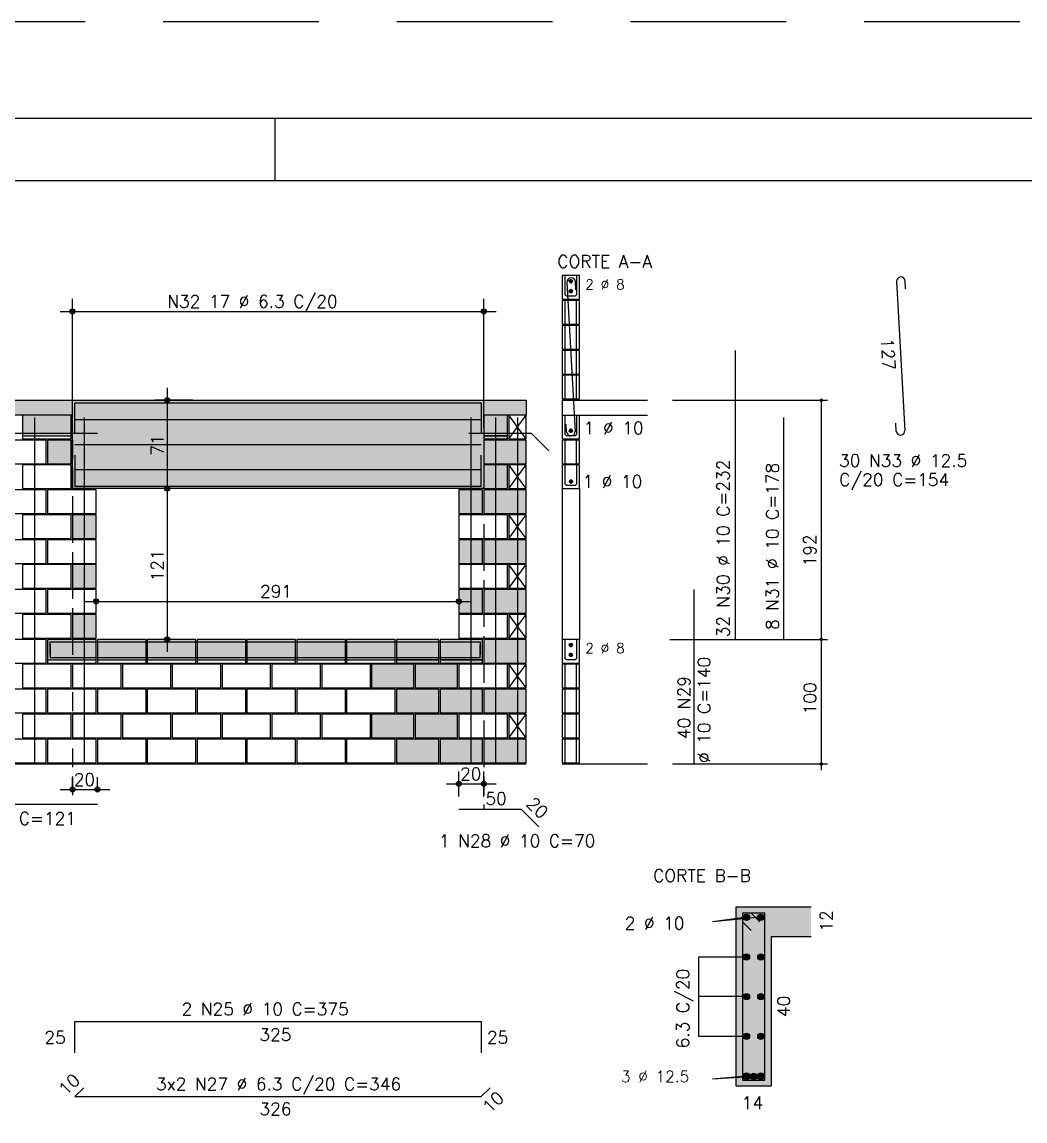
# Model space of a CAD drawing. Extents: x -1 to 122, y -1 to 61.
# Drawn here: x 56.97 to 73.07, y 43.41 to 61.05 of the extents above; entities that cross this region are included whole.
import ezdxf

# ---------------------------------------------------------------- set-up
doc = ezdxf.new("R2010")
doc.units = 0
doc.header["$MEASUREMENT"] = 0
doc.linetypes.add('ESTILO_TQS_0001', pattern=[0.45, 0.3, -0.15])
doc.linetypes.add('HIDDEN', pattern=[0.375, 0.25, -0.125])
doc.layers.get('0').update_dxf_attribs({"linetype": 'CONTINUOUS'})
doc.layers.get('Defpoints').update_dxf_attribs({"linetype": 'CONTINUOUS'})
for name, color, linetype in [('ARQ_FOLHA', 7, 'CONTINUOUS'), ('PENA_01', 1, 'CONTINUOUS'), ('PENA_02', 2, 'CONTINUOUS'), ('PENA_03', 3, 'CONTINUOUS'), ('PENA_04', 4, 'CONTINUOUS'), ('PENA_05', 5, 'CONTINUOUS'), ('PENA_09', 254, 'CONTINUOUS'), ('PENA_10', 253, 'CONTINUOUS'), ('PENA_11', 252, 'CONTINUOUS'), ('PENA_21', 100, 'CONTINUOUS'), ('PENA_23', 50, 'CONTINUOUS')]:
    doc.layers.add(name, color=color, linetype=linetype)
doc.styles.get("Standard").update_dxf_attribs({"font": 'ROMANS.SHX'})

# ---------------------------------------------------------------- blocks, each defined once
blk = doc.blocks.new('FOLHA A1+1 - 1102 X 594')
at = {"layer": 'ARQ_FOLHA', "color": 1}
blk.add_line((-587.5, 584), (-587.5, 594), dxfattribs=at)
for points in [[(-1189, 0), (0, 0), (0, 594), (-1189, 594)], [(-1164, 10), (-10, 10), (-10, 584), (-1164, 584)]]:
    blk.add_lwpolyline(points, close=True, dxfattribs=at)
at = {"layer": 'Defpoints', "color": 8, "linetype": 'HIDDEN', "ltscale": 100}
blk.add_lwpolyline([(-1208.5, 609.5), (-1208.5, -15.5), (19.5, -15.5), (19.5, 609.5)], close=True, dxfattribs=at)

msp = doc.modelspace()

# ---------------------------------------------------------------- linework, layer by layer
at = {"layer": 'PENA_01', "linetype": 'Continuous'}
for p, q in [((57.782, 54.54), (57.782, 56.606)), ((64.382, 54.54), (64.382, 56.606)), ((57.582, 56.406), (64.582, 56.406)), ((59.303, 55.18), (59.303, 53.36)), ((59.711, 54.98), (59.103, 54.98)), ((56.982, 54.41), (57.762, 54.41)), ((64.382, 54.41), (64.762, 54.41)), ((59.303, 53.76), (59.303, 50.94)), ((59.351, 53.56), (59.103, 53.56)), ((59.551, 53.56), (59.103, 53.56)), ((57.962, 51.75), (64.182, 51.75)), ((59.365, 51.14), (59.103, 51.14)), ((57.382, 50.81), (58.162, 50.81)), ((58.182, 50.81), (58.962, 50.81)), ((58.982, 50.81), (59.762, 50.81)), ((59.782, 50.81), (60.562, 50.81)), ((60.582, 50.81), (61.362, 50.81)), ((61.382, 50.81), (62.162, 50.81)), ((62.182, 50.81), (62.962, 50.81)), ((62.982, 50.81), (63.662, 50.81)), ((63.682, 50.81), (64.362, 50.81)), ((57.782, 48.694), (57.782, 48.929)), ((58.182, 48.694), (58.182, 48.929)), ((63.982, 48.616), (63.982, 49.02)), ((64.382, 48.616), (64.382, 49.02)), ((57.582, 48.729), (58.382, 48.729)), ((63.782, 48.82), (64.582, 48.82)), ((68.599, 46.678), (68.054, 46.606)), ((68.829, 46.678), (68.054, 46.606)), ((67.833, 44.766), (67.833, 46.041)), ((67.833, 46.041), (68.599, 46.041)), ((68.599, 45.404), (67.833, 45.404)), ((68.599, 44.766), (67.833, 44.766)), ((68.599, 44.129), (68.054, 44.08)), ((68.829, 44.129), (68.054, 44.08))]:
    msp.add_line(p, q, dxfattribs=at)
at = {"layer": 'PENA_01', "linetype": 'ESTILO_TQS_0001'}
for p, q in [((57.782, 54.34), (57.782, 48.494)), ((64.382, 54.34), (64.382, 48.416))]:
    msp.add_line(p, q, dxfattribs=at)
at = {"layer": 'PENA_02', "linetype": 'Continuous'}
for p, q in [((65.062, 54.74), (64.782, 54.74)), ((64.782, 54.74), (64.782, 54.36)), ((65.062, 54.36), (65.062, 54.74)), ((64.782, 54.36), (65.062, 54.36)), ((65.062, 53.94), (64.782, 53.94)), ((64.782, 53.94), (64.782, 53.56)), ((65.062, 53.56), (65.062, 53.94)), ((64.782, 53.56), (65.062, 53.56)), ((65.062, 53.14), (64.782, 53.14)), ((64.782, 53.14), (64.782, 52.76)), ((65.062, 52.76), (65.062, 53.14)), ((64.782, 52.76), (65.062, 52.76)), ((65.062, 52.34), (64.782, 52.34)), ((64.782, 52.34), (64.782, 51.96)), ((65.062, 51.96), (65.062, 52.34)), ((64.782, 51.96), (65.062, 51.96)), ((65.062, 51.54), (64.782, 51.54)), ((64.782, 51.54), (64.782, 51.16)), ((65.062, 51.16), (65.062, 51.54)), ((64.782, 51.16), (65.062, 51.16)), ((65.062, 50.74), (64.782, 50.74)), ((64.782, 50.74), (64.782, 50.36)), ((65.062, 50.36), (65.062, 50.74)), ((64.782, 50.36), (65.062, 50.36)), ((65.062, 49.94), (64.782, 49.94)), ((64.782, 49.94), (64.782, 49.56)), ((65.062, 49.56), (65.062, 49.94)), ((64.782, 49.56), (65.062, 49.56)), ((46.282, 49.14), (65.062, 49.14))]:
    msp.add_line(p, q, dxfattribs=at)
for points in [[(46.282, 54.74), (46.282, 54.98), (65.062, 54.98), (65.062, 54.74), (64.382, 54.74), (64.382, 53.56), (57.782, 53.56), (57.782, 54.74), (56.162, 54.74), (56.162, 53.56), (49.372, 53.56), (49.372, 54.74), (46.282, 54.74)], [(56.982, 54.36), (57.762, 54.36), (57.762, 54.74), (56.982, 54.74), (56.982, 54.36)], [(64.382, 54.36), (64.762, 54.36), (64.762, 54.74), (64.382, 54.74), (64.382, 54.36)], [(56.582, 53.96), (57.362, 53.96), (57.362, 54.34), (56.582, 54.34), (56.582, 53.96)], [(57.382, 53.96), (57.762, 53.96), (57.762, 54.34), (57.382, 54.34), (57.382, 53.96)], [(64.382, 53.96), (65.062, 53.96), (65.062, 54.34), (64.382, 54.34), (64.382, 53.96)], [(56.982, 53.56), (57.762, 53.56), (57.762, 53.94), (56.982, 53.94), (56.982, 53.56)], [(64.382, 53.56), (64.762, 53.56), (64.762, 53.94), (64.382, 53.94), (64.382, 53.56)], [(56.582, 53.16), (57.362, 53.16), (57.362, 53.54), (56.582, 53.54), (56.582, 53.16)], [(57.382, 53.16), (58.162, 53.16), (58.162, 53.54), (57.382, 53.54), (57.382, 53.16)], [(63.982, 53.16), (64.362, 53.16), (64.362, 53.54), (63.982, 53.54), (63.982, 53.16)], [(64.382, 53.16), (65.062, 53.16), (65.062, 53.54), (64.382, 53.54), (64.382, 53.16)], [(56.982, 52.76), (57.762, 52.76), (57.762, 53.14), (56.982, 53.14), (56.982, 52.76)], [(57.782, 52.76), (58.162, 52.76), (58.162, 53.14), (57.782, 53.14), (57.782, 52.76)], [(63.982, 52.76), (64.762, 52.76), (64.762, 53.14), (63.982, 53.14), (63.982, 52.76)], [(56.582, 52.36), (57.362, 52.36), (57.362, 52.74), (56.582, 52.74), (56.582, 52.36)], [(57.382, 52.36), (58.162, 52.36), (58.162, 52.74), (57.382, 52.74), (57.382, 52.36)], [(63.982, 52.36), (64.362, 52.36), (64.362, 52.74), (63.982, 52.74), (63.982, 52.36)], [(64.382, 52.36), (65.062, 52.36), (65.062, 52.74), (64.382, 52.74), (64.382, 52.36)], [(56.982, 51.96), (57.762, 51.96), (57.762, 52.34), (56.982, 52.34), (56.982, 51.96)], [(57.782, 51.96), (58.162, 51.96), (58.162, 52.34), (57.782, 52.34), (57.782, 51.96)], [(63.982, 51.96), (64.762, 51.96), (64.762, 52.34), (63.982, 52.34), (63.982, 51.96)], [(56.582, 51.56), (57.362, 51.56), (57.362, 51.94), (56.582, 51.94), (56.582, 51.56)], [(57.382, 51.56), (58.162, 51.56), (58.162, 51.94), (57.382, 51.94), (57.382, 51.56)], [(63.982, 51.56), (64.362, 51.56), (64.362, 51.94), (63.982, 51.94), (63.982, 51.56)], [(64.382, 51.56), (65.062, 51.56), (65.062, 51.94), (64.382, 51.94), (64.382, 51.56)], [(56.982, 51.16), (57.762, 51.16), (57.762, 51.54), (56.982, 51.54), (56.982, 51.16)], [(57.782, 51.16), (58.162, 51.16), (58.162, 51.54), (57.782, 51.54), (57.782, 51.16)], [(63.982, 51.16), (64.762, 51.16), (64.762, 51.54), (63.982, 51.54), (63.982, 51.16)], [(56.582, 50.76), (57.362, 50.76), (57.362, 51.14), (56.582, 51.14), (56.582, 50.76)], [(57.382, 50.76), (58.162, 50.76), (58.162, 51.14), (57.382, 51.14), (57.382, 50.76)], [(58.182, 50.76), (58.962, 50.76), (58.962, 51.14), (58.182, 51.14), (58.182, 50.76)], [(58.982, 50.76), (59.762, 50.76), (59.762, 51.14), (58.982, 51.14), (58.982, 50.76)], [(59.782, 50.76), (60.562, 50.76), (60.562, 51.14), (59.782, 51.14), (59.782, 50.76)], [(60.582, 50.76), (61.362, 50.76), (61.362, 51.14), (60.582, 51.14), (60.582, 50.76)], [(61.382, 50.76), (62.162, 50.76), (62.162, 51.14), (61.382, 51.14), (61.382, 50.76)], [(62.182, 50.76), (62.962, 50.76), (62.962, 51.14), (62.182, 51.14), (62.182, 50.76)], [(62.982, 50.76), (63.662, 50.76), (63.662, 51.14), (62.982, 51.14), (62.982, 50.76)], [(63.682, 50.76), (64.362, 50.76), (64.362, 51.14), (63.682, 51.14), (63.682, 50.76)], [(64.382, 50.76), (65.062, 50.76), (65.062, 51.14), (64.382, 51.14), (64.382, 50.76)], [(56.982, 50.36), (57.762, 50.36), (57.762, 50.74), (56.982, 50.74), (56.982, 50.36)], [(57.782, 50.36), (58.562, 50.36), (58.562, 50.74), (57.782, 50.74), (57.782, 50.36)], [(58.582, 50.36), (59.362, 50.36), (59.362, 50.74), (58.582, 50.74), (58.582, 50.36)], [(59.382, 50.36), (60.162, 50.36), (60.162, 50.74), (59.382, 50.74), (59.382, 50.36)], [(60.182, 50.36), (60.962, 50.36), (60.962, 50.74), (60.182, 50.74), (60.182, 50.36)], [(60.982, 50.36), (61.762, 50.36), (61.762, 50.74), (60.982, 50.74), (60.982, 50.36)], [(61.782, 50.36), (62.562, 50.36), (62.562, 50.74), (61.782, 50.74), (61.782, 50.36)], [(62.582, 50.36), (63.262, 50.36), (63.262, 50.74), (62.582, 50.74), (62.582, 50.36)], [(63.282, 50.36), (63.962, 50.36), (63.962, 50.74), (63.282, 50.74), (63.282, 50.36)], [(63.982, 50.36), (64.762, 50.36), (64.762, 50.74), (63.982, 50.74), (63.982, 50.36)], [(56.582, 49.96), (57.362, 49.96), (57.362, 50.34), (56.582, 50.34), (56.582, 49.96)], [(57.382, 49.96), (58.162, 49.96), (58.162, 50.34), (57.382, 50.34), (57.382, 49.96)], [(58.182, 49.96), (58.962, 49.96), (58.962, 50.34), (58.182, 50.34), (58.182, 49.96)], [(58.982, 49.96), (59.762, 49.96), (59.762, 50.34), (58.982, 50.34), (58.982, 49.96)], [(59.782, 49.96), (60.562, 49.96), (60.562, 50.34), (59.782, 50.34), (59.782, 49.96)], [(60.582, 49.96), (61.362, 49.96), (61.362, 50.34), (60.582, 50.34), (60.582, 49.96)], [(61.382, 49.96), (62.162, 49.96), (62.162, 50.34), (61.382, 50.34), (61.382, 49.96)], [(62.182, 49.96), (62.962, 49.96), (62.962, 50.34), (62.182, 50.34), (62.182, 49.96)], [(62.982, 49.96), (63.662, 49.96), (63.662, 50.34), (62.982, 50.34), (62.982, 49.96)], [(63.682, 49.96), (64.362, 49.96), (64.362, 50.34), (63.682, 50.34), (63.682, 49.96)], [(64.382, 49.96), (65.062, 49.96), (65.062, 50.34), (64.382, 50.34), (64.382, 49.96)], [(56.982, 49.56), (57.762, 49.56), (57.762, 49.94), (56.982, 49.94), (56.982, 49.56)], [(57.782, 49.56), (58.562, 49.56), (58.562, 49.94), (57.782, 49.94), (57.782, 49.56)], [(58.582, 49.56), (59.362, 49.56), (59.362, 49.94), (58.582, 49.94), (58.582, 49.56)], [(59.382, 49.56), (60.162, 49.56), (60.162, 49.94), (59.382, 49.94), (59.382, 49.56)], [(60.182, 49.56), (60.962, 49.56), (60.962, 49.94), (60.182, 49.94), (60.182, 49.56)], [(60.982, 49.56), (61.762, 49.56), (61.762, 49.94), (60.982, 49.94), (60.982, 49.56)], [(61.782, 49.56), (62.562, 49.56), (62.562, 49.94), (61.782, 49.94), (61.782, 49.56)], [(62.582, 49.56), (63.262, 49.56), (63.262, 49.94), (62.582, 49.94), (62.582, 49.56)], [(63.282, 49.56), (63.962, 49.56), (63.962, 49.94), (63.282, 49.94), (63.282, 49.56)], [(63.982, 49.56), (64.762, 49.56), (64.762, 49.94), (63.982, 49.94), (63.982, 49.56)], [(56.582, 49.16), (57.362, 49.16), (57.362, 49.54), (56.582, 49.54), (56.582, 49.16)], [(57.382, 49.16), (58.162, 49.16), (58.162, 49.54), (57.382, 49.54), (57.382, 49.16)], [(58.182, 49.16), (58.962, 49.16), (58.962, 49.54), (58.182, 49.54), (58.182, 49.16)], [(58.982, 49.16), (59.762, 49.16), (59.762, 49.54), (58.982, 49.54), (58.982, 49.16)], [(59.782, 49.16), (60.562, 49.16), (60.562, 49.54), (59.782, 49.54), (59.782, 49.16)], [(60.582, 49.16), (61.362, 49.16), (61.362, 49.54), (60.582, 49.54), (60.582, 49.16)], [(61.382, 49.16), (62.162, 49.16), (62.162, 49.54), (61.382, 49.54), (61.382, 49.16)], [(62.182, 49.16), (62.962, 49.16), (62.962, 49.54), (62.182, 49.54), (62.182, 49.16)], [(62.982, 49.16), (63.662, 49.16), (63.662, 49.54), (62.982, 49.54), (62.982, 49.16)], [(63.682, 49.16), (64.362, 49.16), (64.362, 49.54), (63.682, 49.54), (63.682, 49.16)], [(64.382, 49.16), (65.062, 49.16), (65.062, 49.54), (64.382, 49.54), (64.382, 49.16)]]:
    msp.add_lwpolyline(points, dxfattribs=at)
for centre, radius in [((57.782, 56.406), 0.0416), ((57.782, 56.406), 0.0208), ((64.382, 56.406), 0.0416), ((64.382, 56.406), 0.0208), ((59.303, 54.98), 0.04), ((59.303, 54.98), 0.02), ((69.8, 54.98), 0.02), ((69.8, 54.98), 0.01), ((59.303, 53.56), 0.04), ((59.303, 53.56), 0.04), ((59.303, 53.56), 0.02), ((59.303, 53.56), 0.02), ((58.162, 51.75), 0.04), ((58.162, 51.75), 0.02), ((63.982, 51.75), 0.04), ((63.982, 51.75), 0.02), ((59.303, 51.14), 0.04), ((59.303, 51.14), 0.02), ((69.8, 51.14), 0.02), ((69.8, 51.14), 0.01), ((69.8, 49.14), 0.02), ((69.8, 49.14), 0.01), ((57.782, 48.729), 0.04), ((57.782, 48.729), 0.02), ((58.182, 48.729), 0.04), ((58.182, 48.729), 0.02), ((63.982, 48.82), 0.04), ((63.982, 48.82), 0.02), ((64.382, 48.82), 0.04), ((64.382, 48.82), 0.02)]:
    msp.add_circle(centre, radius, dxfattribs=at)
at = {"layer": 'PENA_03', "linetype": 'Continuous'}
for p, q in [((65.69, 56.2), (65.69, 56.58)), ((65.87, 56.2), (65.87, 56.58)), ((65.69, 55.8), (65.69, 56.18)), ((65.87, 55.8), (65.87, 56.18)), ((65.69, 55.4), (65.69, 55.78)), ((65.87, 55.4), (65.87, 55.78)), ((65.69, 55), (65.69, 55.38)), ((65.87, 55), (65.87, 55.38)), ((59.911, 54.98), (59.911, 54.98)), ((65.64, 54.98), (65.64, 54.36)), ((65.64, 54.98), (67.01, 54.98)), ((67.41, 54.98), (69.9, 54.98)), ((69.8, 49.039), (69.8, 54.98)), ((64.782, 54.36), (65.062, 54.74)), ((65.062, 54.36), (64.782, 54.74)), ((65.64, 54.74), (67.01, 54.74)), ((57.782, 54.34), (57.782, 54.34)), ((64.382, 54.34), (64.382, 54.34)), ((65.69, 53.96), (65.69, 54.34)), ((65.87, 53.96), (65.87, 54.34)), ((64.782, 53.56), (65.062, 53.94)), ((65.062, 53.56), (64.782, 53.94)), ((59.551, 53.56), (59.551, 53.56)), ((59.751, 53.56), (59.751, 53.56)), ((65.64, 53.56), (65.64, 51.14)), ((65.92, 53.56), (65.92, 51.14)), ((64.782, 52.76), (65.062, 53.14)), ((65.062, 52.76), (64.782, 53.14)), ((64.782, 51.96), (65.062, 52.34)), ((65.062, 51.96), (64.782, 52.34)), ((58.162, 51.75), (58.162, 51.75)), ((63.982, 51.75), (63.982, 51.75)), ((64.782, 51.16), (65.062, 51.54)), ((65.062, 51.16), (64.782, 51.54)), ((59.565, 51.14), (59.565, 51.14)), ((67.368, 51.14), (69.9, 51.14)), ((64.782, 50.36), (65.062, 50.74)), ((65.062, 50.36), (64.782, 50.74)), ((65.69, 50.36), (65.69, 50.74)), ((65.87, 50.36), (65.87, 50.74)), ((65.69, 49.96), (65.69, 50.34)), ((65.87, 49.96), (65.87, 50.34)), ((64.782, 49.56), (65.062, 49.94)), ((65.062, 49.56), (64.782, 49.94)), ((65.69, 49.56), (65.69, 49.94)), ((65.87, 49.56), (65.87, 49.94)), ((65.69, 49.16), (65.69, 49.54)), ((65.87, 49.16), (65.87, 49.54)), ((65.64, 49.14), (67.01, 49.14)), ((67.41, 49.14), (69.9, 49.14)), ((57.782, 48.494), (57.782, 48.494)), ((58.182, 48.494), (58.182, 48.494)), ((63.982, 48.416), (63.982, 48.416)), ((64.382, 48.416), (64.382, 48.416)), ((68.434, 43.964), (68.434, 46.844)), ((68.434, 46.844), (69.634, 46.844)), ((69.634, 46.364), (68.994, 46.364)), ((68.994, 46.364), (68.994, 43.964)), ((68.994, 43.964), (68.434, 43.964))]:
    msp.add_line(p, q, dxfattribs=at)
for points in [[(65.64, 56.6), (65.92, 56.6), (65.92, 56.98), (65.64, 56.98), (65.64, 56.6)], [(65.87, 56.98), (65.87, 56.67), (65.85, 56.65), (65.71, 56.65), (65.69, 56.67), (65.69, 56.98)], [(65.804, 56.89), (65.802, 56.9), (65.796, 56.908), (65.787, 56.913), (65.777, 56.914), (65.767, 56.911), (65.759, 56.904), (65.755, 56.895), (65.755, 56.884), (65.759, 56.875), (65.767, 56.868), (65.777, 56.865), (65.787, 56.866), (65.796, 56.871), (65.802, 56.879), (65.804, 56.89)], [(65.804, 56.731), (65.802, 56.741), (65.796, 56.749), (65.787, 56.755), (65.777, 56.756), (65.767, 56.753), (65.759, 56.746), (65.755, 56.736), (65.755, 56.726), (65.759, 56.716), (65.767, 56.709), (65.777, 56.706), (65.787, 56.707), (65.796, 56.712), (65.802, 56.721), (65.804, 56.731)], [(65.64, 56.2), (65.92, 56.2), (65.92, 56.58), (65.64, 56.58), (65.64, 56.2)], [(65.64, 55.8), (65.92, 55.8), (65.92, 56.18), (65.64, 56.18), (65.64, 55.8)], [(65.64, 55.4), (65.92, 55.4), (65.92, 55.78), (65.64, 55.78), (65.64, 55.4)], [(65.64, 55), (65.92, 55), (65.92, 55.38), (65.64, 55.38), (65.64, 55)], [(65.64, 54.36), (65.92, 54.36), (65.92, 54.74)], [(65.87, 54.74), (65.87, 54.43), (65.85, 54.41), (65.71, 54.41), (65.69, 54.43), (65.69, 54.74)], [(65.804, 54.491), (65.802, 54.501), (65.796, 54.509), (65.787, 54.515), (65.777, 54.516), (65.767, 54.513), (65.759, 54.506), (65.755, 54.496), (65.755, 54.486), (65.759, 54.476), (65.767, 54.469), (65.777, 54.466), (65.787, 54.467), (65.796, 54.472), (65.802, 54.481), (65.804, 54.491)], [(65.64, 53.96), (65.92, 53.96), (65.92, 54.34), (65.64, 54.34), (65.64, 53.96)], [(65.64, 53.56), (65.92, 53.56), (65.92, 53.94), (65.64, 53.94), (65.64, 53.56)], [(65.87, 53.94), (65.87, 53.63), (65.85, 53.61), (65.71, 53.61), (65.69, 53.63), (65.69, 53.94)], [(65.806, 53.675), (65.804, 53.685), (65.798, 53.693), (65.789, 53.699), (65.779, 53.7), (65.769, 53.697), (65.761, 53.69), (65.757, 53.68), (65.757, 53.67), (65.761, 53.66), (65.769, 53.653), (65.779, 53.65), (65.789, 53.651), (65.798, 53.656), (65.804, 53.665), (65.806, 53.675)], [(65.64, 50.76), (65.92, 50.76), (65.92, 51.14), (65.64, 51.14), (65.64, 50.76)], [(65.87, 51.14), (65.87, 50.83), (65.85, 50.81), (65.71, 50.81), (65.69, 50.83), (65.69, 51.14)], [(65.804, 51.05), (65.802, 51.06), (65.796, 51.068), (65.787, 51.073), (65.777, 51.074), (65.767, 51.071), (65.759, 51.064), (65.755, 51.055), (65.755, 51.044), (65.759, 51.035), (65.767, 51.028), (65.777, 51.025), (65.787, 51.026), (65.796, 51.031), (65.802, 51.039), (65.804, 51.05)], [(65.804, 50.891), (65.802, 50.901), (65.796, 50.909), (65.787, 50.915), (65.777, 50.916), (65.767, 50.913), (65.759, 50.906), (65.755, 50.896), (65.755, 50.886), (65.759, 50.876), (65.767, 50.869), (65.777, 50.866), (65.787, 50.867), (65.796, 50.872), (65.802, 50.881), (65.804, 50.891)], [(65.64, 50.36), (65.92, 50.36), (65.92, 50.74), (65.64, 50.74), (65.64, 50.36)], [(65.64, 49.96), (65.92, 49.96), (65.92, 50.34), (65.64, 50.34), (65.64, 49.96)], [(65.64, 49.56), (65.92, 49.56), (65.92, 49.94), (65.64, 49.94), (65.64, 49.56)], [(65.64, 49.16), (65.92, 49.16), (65.92, 49.54), (65.64, 49.54), (65.64, 49.16)]]:
    msp.add_lwpolyline(points, dxfattribs=at)
for centre, radius in [((65.779, 56.89), 0.025), ((65.779, 56.731), 0.025), ((65.779, 54.491), 0.025), ((65.781, 53.675), 0.025), ((65.779, 51.05), 0.025), ((65.779, 50.891), 0.025), ((68.599, 46.679), 0.05), ((68.599, 46.678), 0.05), ((68.829, 46.679), 0.05), ((68.829, 46.678), 0.05), ((68.599, 46.041), 0.05), ((68.829, 46.041), 0.05), ((68.599, 45.404), 0.05), ((68.829, 45.404), 0.05), ((68.599, 44.766), 0.05), ((68.829, 44.766), 0.05), ((68.599, 44.129), 0.05), ((68.599, 44.122), 0.05), ((68.714, 44.122), 0.05), ((68.828, 44.122), 0.05), ((68.829, 44.129), 0.05)]:
    msp.add_circle(centre, radius, dxfattribs=at)
for points in [[(65.804, 56.89), (65.759, 56.904), (65.755, 56.895)], [(65.804, 56.89), (65.755, 56.895), (65.755, 56.884)], [(65.804, 56.89), (65.755, 56.884), (65.759, 56.875)], [(65.804, 56.89), (65.767, 56.911), (65.756, 56.898)], [(65.804, 56.89), (65.756, 56.898), (65.756, 56.881)], [(65.804, 56.89), (65.756, 56.881), (65.767, 56.868)], [(65.804, 56.89), (65.767, 56.911), (65.759, 56.904)], [(65.804, 56.89), (65.759, 56.875), (65.767, 56.868)], [(65.804, 56.89), (65.784, 56.914), (65.767, 56.911)], [(65.804, 56.89), (65.777, 56.914), (65.767, 56.911)], [(65.804, 56.89), (65.767, 56.868), (65.784, 56.865)], [(65.804, 56.89), (65.767, 56.868), (65.777, 56.865)], [(65.804, 56.89), (65.787, 56.913), (65.777, 56.914)], [(65.804, 56.89), (65.777, 56.865), (65.787, 56.866)], [(65.804, 56.89), (65.798, 56.906), (65.784, 56.914)], [(65.804, 56.89), (65.784, 56.865), (65.798, 56.874)], [(65.804, 56.89), (65.796, 56.908), (65.787, 56.913)], [(65.804, 56.89), (65.787, 56.866), (65.796, 56.871)], [(65.804, 56.89), (65.802, 56.9), (65.796, 56.908)], [(65.804, 56.89), (65.796, 56.871), (65.802, 56.879)], [(65.804, 56.89), (65.798, 56.874), (65.804, 56.89)], [(65.804, 56.89), (65.802, 56.879), (65.804, 56.89)], [(65.804, 56.731), (65.759, 56.746), (65.755, 56.736)], [(65.804, 56.731), (65.755, 56.736), (65.755, 56.726)], [(65.804, 56.731), (65.755, 56.726), (65.759, 56.716)], [(65.804, 56.731), (65.767, 56.753), (65.756, 56.739)], [(65.804, 56.731), (65.756, 56.739), (65.756, 56.722)], [(65.804, 56.731), (65.756, 56.722), (65.767, 56.709)], [(65.804, 56.731), (65.767, 56.753), (65.759, 56.746)], [(65.804, 56.731), (65.759, 56.716), (65.767, 56.709)], [(65.804, 56.731), (65.784, 56.756), (65.767, 56.753)], [(65.804, 56.731), (65.777, 56.756), (65.767, 56.753)], [(65.804, 56.731), (65.767, 56.709), (65.784, 56.706)], [(65.804, 56.731), (65.767, 56.709), (65.777, 56.706)], [(65.804, 56.731), (65.787, 56.755), (65.777, 56.756)], [(65.804, 56.731), (65.777, 56.706), (65.787, 56.707)], [(65.804, 56.731), (65.798, 56.747), (65.784, 56.756)], [(65.804, 56.731), (65.784, 56.706), (65.798, 56.715)], [(65.804, 56.731), (65.796, 56.749), (65.787, 56.755)], [(65.804, 56.731), (65.787, 56.707), (65.796, 56.712)], [(65.804, 56.731), (65.802, 56.741), (65.796, 56.749)], [(65.804, 56.731), (65.796, 56.712), (65.802, 56.721)], [(65.804, 56.731), (65.798, 56.715), (65.804, 56.731)], [(65.804, 56.731), (65.802, 56.721), (65.804, 56.731)], [(65.804, 54.491), (65.759, 54.506), (65.755, 54.496)], [(65.804, 54.491), (65.755, 54.496), (65.755, 54.486)], [(65.804, 54.491), (65.755, 54.486), (65.759, 54.476)], [(65.804, 54.491), (65.767, 54.513), (65.756, 54.499)], [(65.804, 54.491), (65.756, 54.499), (65.756, 54.482)], [(65.804, 54.491), (65.756, 54.482), (65.767, 54.469)], [(65.804, 54.491), (65.767, 54.513), (65.759, 54.506)], [(65.804, 54.491), (65.759, 54.476), (65.767, 54.469)], [(65.804, 54.491), (65.784, 54.516), (65.767, 54.513)], [(65.804, 54.491), (65.777, 54.516), (65.767, 54.513)], [(65.804, 54.491), (65.767, 54.469), (65.784, 54.466)], [(65.804, 54.491), (65.767, 54.469), (65.777, 54.466)], [(65.804, 54.491), (65.787, 54.515), (65.777, 54.516)], [(65.804, 54.491), (65.777, 54.466), (65.787, 54.467)], [(65.804, 54.491), (65.798, 54.507), (65.784, 54.516)], [(65.804, 54.491), (65.784, 54.466), (65.798, 54.475)], [(65.804, 54.491), (65.796, 54.509), (65.787, 54.515)], [(65.804, 54.491), (65.787, 54.467), (65.796, 54.472)], [(65.804, 54.491), (65.802, 54.501), (65.796, 54.509)], [(65.804, 54.491), (65.796, 54.472), (65.802, 54.481)], [(65.804, 54.491), (65.798, 54.475), (65.804, 54.491)], [(65.804, 54.491), (65.802, 54.481), (65.804, 54.491)], [(65.806, 53.675), (65.761, 53.69), (65.757, 53.68)], [(65.806, 53.675), (65.757, 53.68), (65.757, 53.67)], [(65.806, 53.675), (65.757, 53.67), (65.761, 53.66)], [(65.806, 53.675), (65.769, 53.697), (65.758, 53.683)], [(65.806, 53.675), (65.758, 53.683), (65.758, 53.666)], [(65.806, 53.675), (65.758, 53.666), (65.769, 53.653)], [(65.806, 53.675), (65.769, 53.697), (65.761, 53.69)], [(65.806, 53.675), (65.761, 53.66), (65.769, 53.653)], [(65.806, 53.675), (65.786, 53.7), (65.769, 53.697)], [(65.806, 53.675), (65.779, 53.7), (65.769, 53.697)], [(65.806, 53.675), (65.769, 53.653), (65.786, 53.65)], [(65.806, 53.675), (65.769, 53.653), (65.779, 53.65)], [(65.806, 53.675), (65.789, 53.699), (65.779, 53.7)], [(65.806, 53.675), (65.779, 53.65), (65.789, 53.651)], [(65.806, 53.675), (65.8, 53.691), (65.786, 53.7)], [(65.806, 53.675), (65.786, 53.65), (65.8, 53.659)], [(65.806, 53.675), (65.798, 53.693), (65.789, 53.699)], [(65.806, 53.675), (65.789, 53.651), (65.798, 53.656)], [(65.806, 53.675), (65.804, 53.685), (65.798, 53.693)], [(65.806, 53.675), (65.798, 53.656), (65.804, 53.665)], [(65.806, 53.675), (65.8, 53.659), (65.806, 53.675)], [(65.806, 53.675), (65.804, 53.665), (65.806, 53.675)], [(65.804, 51.05), (65.759, 51.064), (65.755, 51.055)], [(65.804, 51.05), (65.755, 51.055), (65.755, 51.044)], [(65.804, 51.05), (65.755, 51.044), (65.759, 51.035)], [(65.804, 51.05), (65.767, 51.071), (65.756, 51.058)], [(65.804, 51.05), (65.756, 51.058), (65.756, 51.041)], [(65.804, 51.05), (65.756, 51.041), (65.767, 51.028)], [(65.804, 51.05), (65.767, 51.071), (65.759, 51.064)], [(65.804, 51.05), (65.759, 51.035), (65.767, 51.028)], [(65.804, 51.05), (65.784, 51.074), (65.767, 51.071)], [(65.804, 51.05), (65.777, 51.074), (65.767, 51.071)], [(65.804, 51.05), (65.767, 51.028), (65.784, 51.025)], [(65.804, 51.05), (65.767, 51.028), (65.777, 51.025)], [(65.804, 51.05), (65.787, 51.073), (65.777, 51.074)], [(65.804, 51.05), (65.777, 51.025), (65.787, 51.026)], [(65.804, 51.05), (65.798, 51.066), (65.784, 51.074)], [(65.804, 51.05), (65.784, 51.025), (65.798, 51.034)], [(65.804, 51.05), (65.796, 51.068), (65.787, 51.073)], [(65.804, 51.05), (65.787, 51.026), (65.796, 51.031)], [(65.804, 51.05), (65.802, 51.06), (65.796, 51.068)], [(65.804, 51.05), (65.796, 51.031), (65.802, 51.039)], [(65.804, 51.05), (65.798, 51.034), (65.804, 51.05)], [(65.804, 51.05), (65.802, 51.039), (65.804, 51.05)], [(65.804, 50.891), (65.759, 50.906), (65.755, 50.896)], [(65.804, 50.891), (65.755, 50.896), (65.755, 50.886)], [(65.804, 50.891), (65.755, 50.886), (65.759, 50.876)], [(65.804, 50.891), (65.767, 50.913), (65.756, 50.899)], [(65.804, 50.891), (65.756, 50.899), (65.756, 50.882)], [(65.804, 50.891), (65.756, 50.882), (65.767, 50.869)], [(65.804, 50.891), (65.767, 50.913), (65.759, 50.906)], [(65.804, 50.891), (65.759, 50.876), (65.767, 50.869)], [(65.804, 50.891), (65.784, 50.916), (65.767, 50.913)], [(65.804, 50.891), (65.777, 50.916), (65.767, 50.913)], [(65.804, 50.891), (65.767, 50.869), (65.784, 50.866)], [(65.804, 50.891), (65.767, 50.869), (65.777, 50.866)], [(65.804, 50.891), (65.787, 50.915), (65.777, 50.916)], [(65.804, 50.891), (65.777, 50.866), (65.787, 50.867)], [(65.804, 50.891), (65.798, 50.907), (65.784, 50.916)], [(65.804, 50.891), (65.784, 50.866), (65.798, 50.875)], [(65.804, 50.891), (65.796, 50.909), (65.787, 50.915)], [(65.804, 50.891), (65.787, 50.867), (65.796, 50.872)], [(65.804, 50.891), (65.802, 50.901), (65.796, 50.909)], [(65.804, 50.891), (65.796, 50.872), (65.802, 50.881)], [(65.804, 50.891), (65.798, 50.875), (65.804, 50.891)], [(65.804, 50.891), (65.802, 50.881), (65.804, 50.891)], [(68.649, 46.679), (68.574, 46.722), (68.552, 46.696)], [(68.649, 46.678), (68.574, 46.721), (68.552, 46.695)], [(68.649, 46.679), (68.552, 46.696), (68.552, 46.662)], [(68.649, 46.678), (68.552, 46.695), (68.552, 46.661)], [(68.649, 46.679), (68.552, 46.662), (68.574, 46.635)], [(68.649, 46.678), (68.552, 46.661), (68.574, 46.634)], [(68.649, 46.679), (68.608, 46.728), (68.574, 46.722)], [(68.649, 46.678), (68.608, 46.727), (68.574, 46.721)], [(68.649, 46.679), (68.574, 46.635), (68.608, 46.629)], [(68.649, 46.678), (68.574, 46.634), (68.608, 46.628)], [(68.649, 46.679), (68.638, 46.711), (68.608, 46.728)], [(68.649, 46.678), (68.638, 46.71), (68.608, 46.727)], [(68.649, 46.679), (68.608, 46.629), (68.638, 46.646)], [(68.649, 46.678), (68.608, 46.628), (68.638, 46.645)], [(68.649, 46.679), (68.638, 46.646), (68.649, 46.679)], [(68.649, 46.678), (68.638, 46.645), (68.649, 46.678)], [(68.879, 46.679), (68.804, 46.722), (68.782, 46.696)], [(68.879, 46.678), (68.804, 46.721), (68.782, 46.695)], [(68.879, 46.679), (68.782, 46.696), (68.782, 46.662)], [(68.879, 46.678), (68.782, 46.695), (68.782, 46.661)], [(68.879, 46.679), (68.782, 46.662), (68.804, 46.635)], [(68.879, 46.678), (68.782, 46.661), (68.804, 46.634)], [(68.879, 46.679), (68.838, 46.728), (68.804, 46.722)], [(68.879, 46.678), (68.838, 46.727), (68.804, 46.721)], [(68.879, 46.679), (68.804, 46.635), (68.838, 46.629)], [(68.879, 46.678), (68.804, 46.634), (68.838, 46.628)], [(68.879, 46.679), (68.868, 46.711), (68.838, 46.728)], [(68.879, 46.678), (68.868, 46.71), (68.838, 46.727)], [(68.879, 46.679), (68.838, 46.629), (68.868, 46.646)], [(68.879, 46.678), (68.838, 46.628), (68.868, 46.645)], [(68.879, 46.679), (68.868, 46.646), (68.879, 46.679)], [(68.879, 46.678), (68.868, 46.645), (68.879, 46.678)], [(68.649, 46.041), (68.574, 46.084), (68.552, 46.058)], [(68.649, 46.041), (68.552, 46.058), (68.552, 46.024)], [(68.649, 46.041), (68.608, 46.09), (68.574, 46.084)], [(68.649, 46.041), (68.638, 46.073), (68.608, 46.09)], [(68.879, 46.041), (68.804, 46.084), (68.782, 46.058)], [(68.879, 46.041), (68.782, 46.058), (68.782, 46.024)], [(68.879, 46.041), (68.838, 46.09), (68.804, 46.084)], [(68.879, 46.041), (68.868, 46.073), (68.838, 46.09)], [(68.649, 46.041), (68.552, 46.024), (68.574, 45.998)], [(68.649, 46.041), (68.574, 45.998), (68.608, 45.992)], [(68.649, 46.041), (68.608, 45.992), (68.638, 46.009)], [(68.649, 46.041), (68.638, 46.009), (68.649, 46.041)], [(68.879, 46.041), (68.782, 46.024), (68.804, 45.998)], [(68.879, 46.041), (68.804, 45.998), (68.838, 45.992)], [(68.879, 46.041), (68.838, 45.992), (68.868, 46.009)], [(68.879, 46.041), (68.868, 46.009), (68.879, 46.041)], [(68.649, 45.404), (68.574, 45.447), (68.552, 45.421)], [(68.649, 45.404), (68.552, 45.421), (68.552, 45.387)], [(68.649, 45.404), (68.552, 45.387), (68.574, 45.36)], [(68.649, 45.404), (68.608, 45.453), (68.574, 45.447)], [(68.649, 45.404), (68.574, 45.36), (68.608, 45.354)], [(68.649, 45.404), (68.638, 45.436), (68.608, 45.453)], [(68.649, 45.404), (68.608, 45.354), (68.638, 45.371)], [(68.649, 45.404), (68.638, 45.371), (68.649, 45.404)], [(68.879, 45.404), (68.804, 45.447), (68.782, 45.421)], [(68.879, 45.404), (68.782, 45.421), (68.782, 45.387)], [(68.879, 45.404), (68.782, 45.387), (68.804, 45.36)], [(68.879, 45.404), (68.838, 45.453), (68.804, 45.447)], [(68.879, 45.404), (68.804, 45.36), (68.838, 45.354)], [(68.879, 45.404), (68.868, 45.436), (68.838, 45.453)], [(68.879, 45.404), (68.838, 45.354), (68.868, 45.371)], [(68.879, 45.404), (68.868, 45.371), (68.879, 45.404)], [(68.649, 44.766), (68.574, 44.809), (68.552, 44.783)], [(68.649, 44.766), (68.552, 44.783), (68.552, 44.749)], [(68.649, 44.766), (68.552, 44.749), (68.574, 44.723)], [(68.649, 44.766), (68.608, 44.815), (68.574, 44.809)], [(68.649, 44.766), (68.574, 44.723), (68.608, 44.717)], [(68.649, 44.766), (68.638, 44.798), (68.608, 44.815)], [(68.649, 44.766), (68.608, 44.717), (68.638, 44.734)], [(68.649, 44.766), (68.638, 44.734), (68.649, 44.766)], [(68.879, 44.766), (68.804, 44.809), (68.782, 44.783)], [(68.879, 44.766), (68.782, 44.783), (68.782, 44.749)], [(68.879, 44.766), (68.782, 44.749), (68.804, 44.723)], [(68.879, 44.766), (68.838, 44.815), (68.804, 44.809)], [(68.879, 44.766), (68.804, 44.723), (68.838, 44.717)], [(68.879, 44.766), (68.868, 44.798), (68.838, 44.815)], [(68.879, 44.766), (68.838, 44.717), (68.868, 44.734)], [(68.879, 44.766), (68.868, 44.734), (68.879, 44.766)], [(68.649, 44.129), (68.574, 44.172), (68.552, 44.146)], [(68.649, 44.122), (68.574, 44.165), (68.552, 44.139)], [(68.649, 44.129), (68.552, 44.146), (68.552, 44.112)], [(68.649, 44.122), (68.552, 44.139), (68.552, 44.105)], [(68.649, 44.129), (68.552, 44.112), (68.574, 44.085)], [(68.649, 44.122), (68.552, 44.105), (68.574, 44.078)], [(68.649, 44.129), (68.608, 44.178), (68.574, 44.172)], [(68.649, 44.122), (68.608, 44.171), (68.574, 44.165)], [(68.649, 44.129), (68.574, 44.085), (68.608, 44.079)], [(68.649, 44.122), (68.574, 44.078), (68.608, 44.072)], [(68.649, 44.129), (68.638, 44.161), (68.608, 44.178)], [(68.649, 44.122), (68.638, 44.154), (68.608, 44.171)], [(68.649, 44.129), (68.608, 44.079), (68.638, 44.096)], [(68.649, 44.122), (68.608, 44.072), (68.638, 44.089)], [(68.649, 44.129), (68.638, 44.096), (68.649, 44.129)], [(68.649, 44.122), (68.638, 44.089), (68.649, 44.122)], [(68.764, 44.122), (68.689, 44.165), (68.667, 44.139)], [(68.764, 44.122), (68.667, 44.139), (68.667, 44.105)], [(68.764, 44.122), (68.667, 44.105), (68.689, 44.078)], [(68.764, 44.122), (68.722, 44.171), (68.689, 44.165)], [(68.764, 44.122), (68.689, 44.078), (68.722, 44.072)], [(68.764, 44.122), (68.752, 44.154), (68.722, 44.171)], [(68.764, 44.122), (68.722, 44.072), (68.752, 44.089)], [(68.764, 44.122), (68.752, 44.089), (68.764, 44.122)], [(68.878, 44.122), (68.803, 44.165), (68.781, 44.139)], [(68.878, 44.122), (68.781, 44.139), (68.781, 44.105)], [(68.878, 44.122), (68.781, 44.105), (68.803, 44.078)], [(68.879, 44.129), (68.804, 44.172), (68.782, 44.146)], [(68.879, 44.129), (68.782, 44.146), (68.782, 44.112)], [(68.879, 44.129), (68.782, 44.112), (68.804, 44.085)], [(68.878, 44.122), (68.837, 44.171), (68.803, 44.165)], [(68.878, 44.122), (68.803, 44.078), (68.837, 44.072)], [(68.879, 44.129), (68.838, 44.178), (68.804, 44.172)], [(68.879, 44.129), (68.804, 44.085), (68.838, 44.079)], [(68.878, 44.122), (68.867, 44.154), (68.837, 44.171)], [(68.878, 44.122), (68.837, 44.072), (68.867, 44.089)], [(68.879, 44.129), (68.868, 44.161), (68.838, 44.178)], [(68.879, 44.129), (68.838, 44.079), (68.868, 44.096)], [(68.878, 44.122), (68.867, 44.089), (68.878, 44.122)], [(68.879, 44.129), (68.868, 44.096), (68.879, 44.129)]]:
    msp.add_solid(points, dxfattribs=at)
at = {"layer": 'PENA_04', "linetype": 'Continuous'}
for p, q in [((57.822, 54.44), (57.822, 54.94)), ((57.822, 54.94), (64.342, 54.94)), ((64.342, 54.94), (64.342, 54.44)), ((57.822, 54.67), (64.342, 54.67)), ((57.822, 54.27), (64.342, 54.27)), ((57.822, 54.1), (57.822, 53.6)), ((64.342, 53.6), (64.342, 54.1)), ((57.822, 53.87), (64.342, 53.87)), ((57.822, 53.6), (64.342, 53.6)), ((68.674, 46.744), (68.534, 46.744)), ((68.534, 46.744), (68.534, 44.064)), ((68.894, 46.744), (68.534, 46.744)), ((68.534, 46.744), (68.534, 46.604)), ((68.534, 46.604), (68.674, 46.464)), ((68.814, 46.604), (68.674, 46.744)), ((68.894, 44.064), (68.894, 46.744)), ((68.534, 44.064), (68.894, 44.064))]:
    msp.add_line(p, q, dxfattribs=at)
at = {"layer": 'PENA_05', "linetype": 'Continuous'}
for p, q in [((65.717, 56.872), (65.85, 54.478)), ((65.862, 56.755), (65.855, 56.88)), ((71.007, 56.886), (71.14, 54.493)), ((71.152, 56.769), (71.145, 56.894)), ((68.424, 51.14), (68.424, 55.78)), ((65.712, 54.471), (65.705, 54.596)), ((69.196, 51.14), (69.196, 54.7)), ((71.002, 54.485), (70.995, 54.61)), ((55.762, 54.45), (58.182, 54.45)), ((64.145, 54.45), (65.145, 54.45)), ((65.145, 54.45), (65.428, 54.167)), ((67.758, 49.14), (67.758, 51.94)), ((57.422, 50.9), (57.422, 51.1)), ((57.422, 51.1), (64.322, 51.1)), ((57.422, 51.05), (57.422, 50.85)), ((64.322, 51.1), (64.322, 50.9)), ((64.322, 50.85), (64.322, 51.05)), ((57.422, 50.85), (64.322, 50.85)), ((55.762, 48.494), (58.182, 48.494)), ((63.982, 48.416), (64.982, 48.416)), ((64.982, 48.416), (65.264, 48.133)), ((57.822, 44.504), (57.822, 45.004)), ((57.822, 45.004), (64.342, 45.004)), ((64.342, 45.004), (64.342, 44.504)), ((57.963, 43.942), (57.822, 43.801)), ((64.342, 43.801), (64.483, 43.942)), ((57.822, 43.801), (64.342, 43.801))]:
    msp.add_line(p, q, dxfattribs=at)
for points in [[(57.172, 54.7), (57.172, 49.14)], [(57.972, 54.7), (57.972, 49.14)], [(64.172, 54.7), (64.172, 49.14)], [(64.572, 54.7), (64.572, 49.14)], [(64.922, 54.7), (64.922, 49.14)]]:
    msp.add_lwpolyline(points, dxfattribs=at)
for centre, start, end in [((65.786, 56.876), 3.1783, 183.1783), ((71.076, 56.89), 3.1783, 183.1783), ((65.781, 54.475), 183.1783, 3.1783), ((71.071, 54.489), 183.1783, 3.1783)]:
    msp.add_arc(centre, 0.069, start, end, dxfattribs=at)
at = {"layer": 'PENA_09', "linetype": 'Continuous'}
for points in [[(56.982, 54.41), (57.762, 54.41), (57.762, 54.74), (56.982, 54.74), (56.982, 54.41)], [(64.382, 54.41), (64.762, 54.41), (64.762, 54.74), (64.382, 54.74), (64.382, 54.41)], [(57.382, 50.81), (58.162, 50.81), (58.162, 51.14), (57.382, 51.14), (57.382, 50.81)], [(58.182, 50.81), (58.962, 50.81), (58.962, 51.14), (58.182, 51.14), (58.182, 50.81)], [(58.982, 50.81), (59.762, 50.81), (59.762, 51.14), (58.982, 51.14), (58.982, 50.81)], [(59.782, 50.81), (60.562, 50.81), (60.562, 51.14), (59.782, 51.14), (59.782, 50.81)], [(60.582, 50.81), (61.362, 50.81), (61.362, 51.14), (60.582, 51.14), (60.582, 50.81)], [(61.382, 50.81), (62.162, 50.81), (62.162, 51.14), (61.382, 51.14), (61.382, 50.81)], [(62.182, 50.81), (62.962, 50.81), (62.962, 51.14), (62.182, 51.14), (62.182, 50.81)], [(62.982, 50.81), (63.662, 50.81), (63.662, 51.14), (62.982, 51.14), (62.982, 50.81)], [(63.682, 50.81), (64.362, 50.81), (64.362, 51.14), (63.682, 51.14), (63.682, 50.81)]]:
    msp.add_lwpolyline(points, dxfattribs=at)
for points in [[(56.982, 54.41), (57.762, 54.41), (57.762, 54.74)], [(56.982, 54.41), (57.762, 54.74), (56.982, 54.74)], [(56.982, 54.41), (56.982, 54.74), (56.982, 54.41)], [(64.382, 54.41), (64.762, 54.41), (64.762, 54.74)], [(64.382, 54.41), (64.762, 54.74), (64.382, 54.74)], [(64.382, 54.41), (64.382, 54.74), (64.382, 54.41)], [(57.382, 50.81), (58.162, 50.81), (58.162, 51.14)], [(57.382, 50.81), (58.162, 51.14), (57.382, 51.14)], [(57.382, 50.81), (57.382, 51.14), (57.382, 50.81)], [(58.182, 50.81), (58.962, 50.81), (58.962, 51.14)], [(58.182, 50.81), (58.962, 51.14), (58.182, 51.14)], [(58.182, 50.81), (58.182, 51.14), (58.182, 50.81)], [(58.982, 50.81), (59.762, 50.81), (59.762, 51.14)], [(58.982, 50.81), (59.762, 51.14), (58.982, 51.14)], [(58.982, 50.81), (58.982, 51.14), (58.982, 50.81)], [(59.782, 50.81), (60.562, 50.81), (60.562, 51.14)], [(59.782, 50.81), (60.562, 51.14), (59.782, 51.14)], [(59.782, 50.81), (59.782, 51.14), (59.782, 50.81)], [(60.582, 50.81), (61.362, 50.81), (61.362, 51.14)], [(60.582, 50.81), (61.362, 51.14), (60.582, 51.14)], [(60.582, 50.81), (60.582, 51.14), (60.582, 50.81)], [(61.382, 50.81), (62.162, 50.81), (62.162, 51.14)], [(61.382, 50.81), (62.162, 51.14), (61.382, 51.14)], [(61.382, 50.81), (61.382, 51.14), (61.382, 50.81)], [(62.182, 50.81), (62.962, 50.81), (62.962, 51.14)], [(62.182, 50.81), (62.962, 51.14), (62.182, 51.14)], [(62.182, 50.81), (62.182, 51.14), (62.182, 50.81)], [(62.982, 50.81), (63.662, 50.81), (63.662, 51.14)], [(62.982, 50.81), (63.662, 51.14), (62.982, 51.14)], [(62.982, 50.81), (62.982, 51.14), (62.982, 50.81)], [(63.682, 50.81), (64.362, 50.81), (64.362, 51.14)], [(63.682, 50.81), (64.362, 51.14), (63.682, 51.14)], [(63.682, 50.81), (63.682, 51.14), (63.682, 50.81)]]:
    msp.add_solid(points, dxfattribs=at)
at = {"layer": 'PENA_10', "linetype": 'Continuous'}
for points in [[(68.434, 46.844), (69.634, 46.844), (69.634, 46.364)], [(68.434, 46.844), (69.634, 46.364), (68.994, 46.364)], [(68.434, 46.844), (68.994, 46.364), (68.994, 43.964)], [(68.434, 46.844), (68.994, 43.964), (68.434, 43.964)], [(68.434, 46.844), (68.434, 43.964), (68.434, 46.844)]]:
    msp.add_solid(points, dxfattribs=at)
at = {"layer": 'PENA_11', "linetype": 'Continuous'}
for points in [[(49.372, 54.74), (46.282, 54.98), (65.062, 54.98)], [(56.162, 54.74), (49.372, 54.74), (65.062, 54.98)], [(56.162, 54.74), (65.062, 54.98), (57.782, 54.74)], [(57.782, 53.56), (57.782, 54.74), (65.062, 54.98)], [(57.782, 53.56), (65.062, 54.98), (64.382, 54.74)], [(64.382, 54.74), (65.062, 54.98), (65.062, 54.74)], [(57.782, 53.56), (64.382, 54.74), (64.382, 53.56)]]:
    msp.add_solid(points, dxfattribs=at)
at = {"layer": 'PENA_21', "linetype": 'Continuous'}
for points in [[(64.382, 53.96), (65.062, 53.96), (65.062, 54.34), (64.382, 54.34), (64.382, 53.96)], [(64.382, 53.16), (65.062, 53.16), (65.062, 53.54), (64.382, 53.54), (64.382, 53.16)], [(64.382, 52.36), (65.062, 52.36), (65.062, 52.74), (64.382, 52.74), (64.382, 52.36)], [(64.382, 51.56), (65.062, 51.56), (65.062, 51.94), (64.382, 51.94), (64.382, 51.56)], [(64.382, 50.76), (65.062, 50.76), (65.062, 51.14), (64.382, 51.14), (64.382, 50.76)], [(62.582, 50.36), (63.262, 50.36), (63.262, 50.74), (62.582, 50.74), (62.582, 50.36)], [(62.982, 50.76), (63.662, 50.76), (63.662, 50.81), (62.982, 50.81), (62.982, 50.76)], [(63.282, 50.36), (63.962, 50.36), (63.962, 50.74), (63.282, 50.74), (63.282, 50.36)], [(63.682, 50.76), (64.362, 50.76), (64.362, 50.81), (63.682, 50.81), (63.682, 50.76)], [(62.982, 49.96), (63.662, 49.96), (63.662, 50.34), (62.982, 50.34), (62.982, 49.96)], [(63.682, 49.96), (64.362, 49.96), (64.362, 50.34), (63.682, 50.34), (63.682, 49.96)], [(64.382, 49.96), (65.062, 49.96), (65.062, 50.34), (64.382, 50.34), (64.382, 49.96)], [(62.582, 49.56), (63.262, 49.56), (63.262, 49.94), (62.582, 49.94), (62.582, 49.56)], [(63.282, 49.56), (63.962, 49.56), (63.962, 49.94), (63.282, 49.94), (63.282, 49.56)], [(62.982, 49.16), (63.662, 49.16), (63.662, 49.54), (62.982, 49.54), (62.982, 49.16)], [(63.682, 49.16), (64.362, 49.16), (64.362, 49.54), (63.682, 49.54), (63.682, 49.16)], [(64.382, 49.16), (65.062, 49.16), (65.062, 49.54), (64.382, 49.54), (64.382, 49.16)]]:
    msp.add_lwpolyline(points, dxfattribs=at)
for points in [[(64.382, 53.96), (65.062, 53.96), (65.062, 54.34)], [(64.382, 53.96), (65.062, 54.34), (64.382, 54.34)], [(64.382, 53.96), (64.382, 54.34), (64.382, 53.96)], [(64.382, 53.16), (65.062, 53.16), (65.062, 53.54)], [(64.382, 53.16), (65.062, 53.54), (64.382, 53.54)], [(64.382, 53.16), (64.382, 53.54), (64.382, 53.16)], [(64.382, 52.36), (65.062, 52.36), (65.062, 52.74)], [(64.382, 52.36), (65.062, 52.74), (64.382, 52.74)], [(64.382, 52.36), (64.382, 52.74), (64.382, 52.36)], [(64.382, 51.56), (65.062, 51.56), (65.062, 51.94)], [(64.382, 51.56), (65.062, 51.94), (64.382, 51.94)], [(64.382, 51.56), (64.382, 51.94), (64.382, 51.56)], [(64.382, 50.76), (65.062, 50.76), (65.062, 51.14)], [(64.382, 50.76), (65.062, 51.14), (64.382, 51.14)], [(64.382, 50.76), (64.382, 51.14), (64.382, 50.76)], [(62.582, 50.36), (63.262, 50.36), (63.262, 50.74)], [(62.582, 50.36), (63.262, 50.74), (62.582, 50.74)], [(62.582, 50.36), (62.582, 50.74), (62.582, 50.36)], [(62.982, 50.76), (63.662, 50.76), (63.662, 50.81)], [(62.982, 50.76), (63.662, 50.81), (62.982, 50.81)], [(62.982, 50.76), (62.982, 50.81), (62.982, 50.76)], [(63.282, 50.36), (63.962, 50.36), (63.962, 50.74)], [(63.282, 50.36), (63.962, 50.74), (63.282, 50.74)], [(63.282, 50.36), (63.282, 50.74), (63.282, 50.36)], [(63.682, 50.76), (64.362, 50.76), (64.362, 50.81)], [(63.682, 50.76), (64.362, 50.81), (63.682, 50.81)], [(63.682, 50.76), (63.682, 50.81), (63.682, 50.76)], [(62.982, 49.96), (63.662, 49.96), (63.662, 50.34)], [(62.982, 49.96), (63.662, 50.34), (62.982, 50.34)], [(62.982, 49.96), (62.982, 50.34), (62.982, 49.96)], [(63.682, 49.96), (64.362, 49.96), (64.362, 50.34)], [(63.682, 49.96), (64.362, 50.34), (63.682, 50.34)], [(63.682, 49.96), (63.682, 50.34), (63.682, 49.96)], [(64.382, 49.96), (65.062, 49.96), (65.062, 50.34)], [(64.382, 49.96), (65.062, 50.34), (64.382, 50.34)], [(64.382, 49.96), (64.382, 50.34), (64.382, 49.96)], [(62.582, 49.56), (63.262, 49.56), (63.262, 49.94)], [(62.582, 49.56), (63.262, 49.94), (62.582, 49.94)], [(62.582, 49.56), (62.582, 49.94), (62.582, 49.56)], [(63.282, 49.56), (63.962, 49.56), (63.962, 49.94)], [(63.282, 49.56), (63.962, 49.94), (63.282, 49.94)], [(63.282, 49.56), (63.282, 49.94), (63.282, 49.56)], [(62.982, 49.16), (63.662, 49.16), (63.662, 49.54)], [(62.982, 49.16), (63.662, 49.54), (62.982, 49.54)], [(62.982, 49.16), (62.982, 49.54), (62.982, 49.16)], [(63.682, 49.16), (64.362, 49.16), (64.362, 49.54)], [(63.682, 49.16), (64.362, 49.54), (63.682, 49.54)], [(63.682, 49.16), (63.682, 49.54), (63.682, 49.16)], [(64.382, 49.16), (65.062, 49.16), (65.062, 49.54)], [(64.382, 49.16), (65.062, 49.54), (64.382, 49.54)], [(64.382, 49.16), (64.382, 49.54), (64.382, 49.16)]]:
    msp.add_solid(points, dxfattribs=at)
at = {"layer": 'PENA_23', "linetype": 'Continuous'}
for points in [[(64.382, 54.36), (64.762, 54.36), (64.762, 54.41), (64.382, 54.41), (64.382, 54.36)], [(57.382, 53.96), (57.762, 53.96), (57.762, 54.34), (57.382, 54.34), (57.382, 53.96)], [(64.382, 53.56), (64.762, 53.56), (64.762, 53.94), (64.382, 53.94), (64.382, 53.56)], [(63.982, 53.16), (64.362, 53.16), (64.362, 53.54), (63.982, 53.54), (63.982, 53.16)], [(57.782, 52.76), (58.162, 52.76), (58.162, 53.14), (57.782, 53.14), (57.782, 52.76)], [(63.982, 52.36), (64.362, 52.36), (64.362, 52.74), (63.982, 52.74), (63.982, 52.36)], [(57.782, 51.96), (58.162, 51.96), (58.162, 52.34), (57.782, 52.34), (57.782, 51.96)], [(63.982, 51.56), (64.362, 51.56), (64.362, 51.94), (63.982, 51.94), (63.982, 51.56)], [(57.782, 51.16), (58.162, 51.16), (58.162, 51.54), (57.782, 51.54), (57.782, 51.16)]]:
    msp.add_lwpolyline(points, dxfattribs=at)
for points in [[(64.382, 54.36), (64.762, 54.36), (64.762, 54.41)], [(64.382, 54.36), (64.762, 54.41), (64.382, 54.41)], [(64.382, 54.36), (64.382, 54.41), (64.382, 54.36)], [(57.382, 53.96), (57.762, 53.96), (57.762, 54.34)], [(57.382, 53.96), (57.762, 54.34), (57.382, 54.34)], [(57.382, 53.96), (57.382, 54.34), (57.382, 53.96)], [(64.382, 53.56), (64.762, 53.56), (64.762, 53.94)], [(64.382, 53.56), (64.762, 53.94), (64.382, 53.94)], [(64.382, 53.56), (64.382, 53.94), (64.382, 53.56)], [(63.982, 53.16), (64.362, 53.16), (64.362, 53.54)], [(63.982, 53.16), (64.362, 53.54), (63.982, 53.54)], [(63.982, 53.16), (63.982, 53.54), (63.982, 53.16)], [(57.782, 52.76), (58.162, 52.76), (58.162, 53.14)], [(57.782, 52.76), (58.162, 53.14), (57.782, 53.14)], [(57.782, 52.76), (57.782, 53.14), (57.782, 52.76)], [(63.982, 52.36), (64.362, 52.36), (64.362, 52.74)], [(63.982, 52.36), (64.362, 52.74), (63.982, 52.74)], [(63.982, 52.36), (63.982, 52.74), (63.982, 52.36)], [(57.782, 51.96), (58.162, 51.96), (58.162, 52.34)], [(57.782, 51.96), (58.162, 52.34), (57.782, 52.34)], [(57.782, 51.96), (57.782, 52.34), (57.782, 51.96)], [(63.982, 51.56), (64.362, 51.56), (64.362, 51.94)], [(63.982, 51.56), (64.362, 51.94), (63.982, 51.94)], [(63.982, 51.56), (63.982, 51.94), (63.982, 51.56)], [(57.782, 51.16), (58.162, 51.16), (58.162, 51.54)], [(57.782, 51.16), (58.162, 51.54), (57.782, 51.54)], [(57.782, 51.16), (57.782, 51.54), (57.782, 51.16)]]:
    msp.add_solid(points, dxfattribs=at)

# ---------------------------------------------------------------- block references
at = {"xscale": 0.09999999999999938, "yscale": 0.09999999999999938, "zscale": 0.09999999999999938}
msp.add_blockref('FOLHA A1+1 - 1102 X 594', (119.786, 0.103), dxfattribs=at)

# ---------------------------------------------------------------- texts
at = {"layer": 'PENA_03', "linetype": 'Continuous'}
for s, height, p in [('CORTE A-A', 0.2, (65.563, 57.108)), ('2 %%c 8', 0.16, (66.012, 56.76)), ('N32 17 %%c 6.3 C/20', 0.2, (59.302, 56.466)), ('1 %%c 10', 0.2, (65.987, 54.434)), ('30 N33 %%c 12.5', 0.2, (70.084, 53.911)), ('C/20 C=154', 0.2, (70.086, 53.604)), ('1 %%c 10', 0.2, (65.967, 53.574)), ('291', 0.2, (60.792, 51.81)), ('2 %%c 8', 0.16, (66.012, 50.92)), ('20', 0.2, (64.002, 48.88)), ('20', 0.2, (57.802, 48.789)), ('1 N23 %%c 16 C=121', 0.2, (55.156, 48.165)), ('1 N28 %%c 10 C=70', 0.2, (63.662, 47.805)), ('CORTE B-B', 0.2, (67.1, 47.248)), ('2 %%c 10', 0.2, (66.644, 46.483)), ('2 N25 %%c 10 C=375', 0.2, (59.532, 45.104)), ('25', 0.2, (57.332, 44.649)), ('325', 0.2, (60.782, 44.694)), ('25', 0.2, (64.432, 44.649)), ('3x2 N27 %%c 6.3 C/20 C=346', 0.2, (59.122, 43.901)), ('3 %%c 12.5', 0.18, (66.584, 44.032)), ('14', 0.2, (68.522, 43.598)), ('326', 0.2, (60.782, 43.501))]:
    msp.add_text(s, height=height, dxfattribs=at).set_placement(p)
for s, rotation, p in [('127', 273.1783, (70.757, 55.972)), ('71', 90, (59.243, 54.09)), ('32 N30 %%c 10 C=232', 90, (68.324, 51.172)), ('8 N31 %%c 10 C=178', 90, (69.114, 51.292)), ('192', 90, (69.714, 52.312)), ('121', 90, (59.243, 52.07)), ('%%c 10 C=140', 90, (68.018, 49.154)), ('40 N29', 90, (67.696, 49.54)), ('100', 90, (69.716, 49.936)), ('50', 0.0002, (64.409, 48.484)), ('20', 315, (65.052, 48.486)), ('12', 90, (69.979, 46.447)), ('6.3 C/20', 90, (67.677, 44.573)), ('40', 90, (69.295, 45.075)), ('10', 45, (57.68, 43.801)), ('10', 45, (64.483, 43.518))]:
    msp.add_text(s, height=0.2, rotation=rotation, dxfattribs=at).set_placement(p)

doc.saveas('drawing.dxf')
